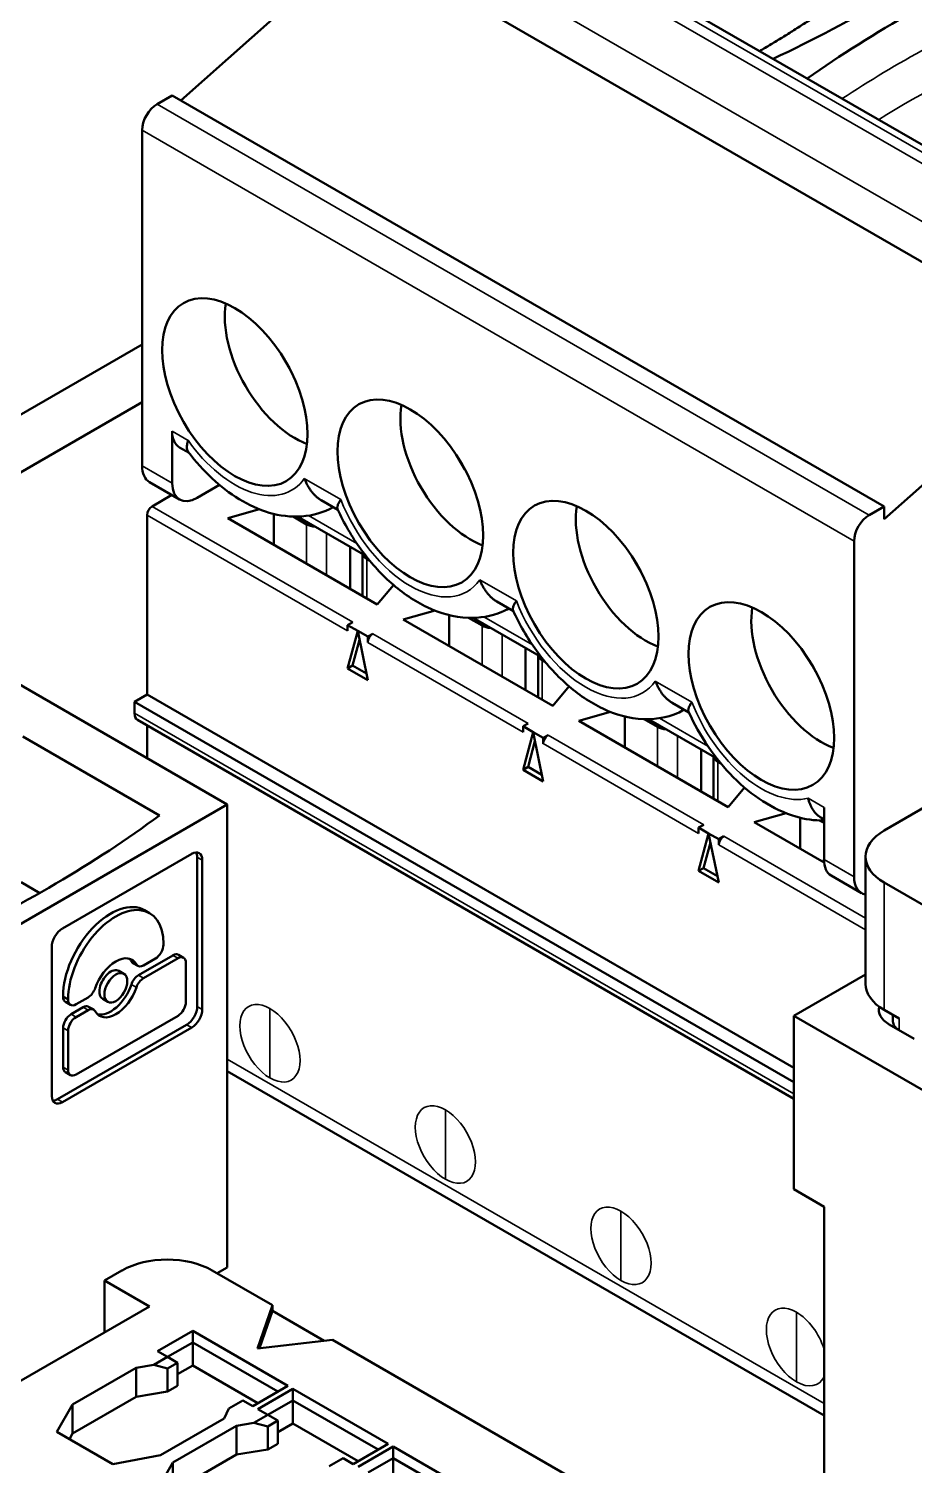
# Model space of a CAD drawing. Header units: millimetres. Extents: x 3118 to 4801, y 919 to 1849.
# Drawn here: x 4046.92 to 4059.41, y 1673.93 to 1694.2 of the extents above; entities that cross this region are included whole.
import ezdxf

# ---------------------------------------------------------------- set-up
doc = ezdxf.new("R2010")
doc.units = ezdxf.units.MM
doc.header["$LTSCALE"] = 1.8
doc.layers.add('외형선(ISO)', color=7, linetype='Continuous', lineweight=50)
doc.layers.add('좁은 외형선(ISO)', color=7, linetype='Continuous', lineweight=35)

msp = doc.modelspace()

# ---------------------------------------------------------------- linework, layer by layer
at = {"layer": '외형선(ISO)'}
for p, q in [((4052.276, 1696.742), (4062.317, 1690.945)), ((4049.066, 1693.187), (4051.631, 1695.462)), ((4061.672, 1689.665), (4051.631, 1695.462)), ((4048.732, 1693.135), (4048.944, 1693.257)), ((4058.985, 1687.46), (4048.944, 1693.257)), ((4048.52, 1688.032), (4048.52, 1692.767)), ((4046.346, 1688.491), (4048.52, 1689.746)), ((4050.506, 1689.57), (4050.598, 1689.411)), ((4058.985, 1687.282), (4061.672, 1689.665)), ((4039.681, 1689.052), (4049.722, 1683.255)), ((4048.52, 1688.93), (4046.469, 1687.746)), ((4048.944, 1687.787), (4048.944, 1688.522)), ((4049.182, 1688.215), (4049.048, 1688.293)), ((4052.98, 1688.142), (4053.073, 1687.982)), ((4048.624, 1687.803), (4049.048, 1687.558)), ((4049.611, 1687.764), (4049.298, 1687.583)), ((4048.939, 1687.621), (4048.661, 1687.46)), ((4051.282, 1687.411), (4051.047, 1687.547)), ((4048.591, 1684.807), (4048.591, 1687.338)), ((4050.177, 1687.419), (4049.729, 1687.293)), ((4049.729, 1687.293), (4051.836, 1686.076)), ((4050.376, 1686.919), (4050.376, 1687.355)), ((4050.839, 1687.207), (4050.649, 1687.317)), ((4050.714, 1687.317), (4051.677, 1686.761)), ((4058.773, 1687.338), (4058.985, 1687.46)), ((4058.985, 1687.46), (4058.985, 1687.282)), ((4051.455, 1686.297), (4051.455, 1686.889)), ((4058.561, 1682.235), (4058.561, 1686.97)), ((4051.629, 1686.788), (4051.629, 1686.196)), ((4051.733, 1686.691), (4051.688, 1686.717)), ((4055.455, 1686.713), (4055.548, 1686.553)), ((4051.836, 1686.076), (4052.067, 1686.35)), ((4053.757, 1685.982), (4053.521, 1686.118)), ((4052.204, 1685.864), (4052.652, 1685.99)), ((4052.851, 1685.49), (4052.851, 1685.926)), ((4053.124, 1685.888), (4053.314, 1685.778)), ((4053.189, 1685.888), (4054.151, 1685.332)), ((4051.419, 1685.786), (4051.49, 1685.827)), ((4051.419, 1685.786), (4051.561, 1685.705)), ((4051.419, 1685.705), (4051.419, 1685.786)), ((4051.561, 1685.705), (4051.419, 1685.174)), ((4051.561, 1685.705), (4051.702, 1685.623)), ((4051.703, 1685.01), (4051.561, 1685.705)), ((4051.702, 1685.623), (4051.773, 1685.664)), ((4052.204, 1685.864), (4054.311, 1684.647)), ((4051.489, 1685.215), (4051.586, 1685.578)), ((4051.702, 1685.623), (4051.702, 1685.541)), ((4053.929, 1684.868), (4053.929, 1685.46)), ((4054.104, 1685.359), (4054.104, 1684.767)), ((4054.208, 1685.262), (4054.163, 1685.288)), ((4057.93, 1685.284), (4058.023, 1685.124)), ((4051.419, 1685.174), (4051.489, 1685.215)), ((4051.419, 1685.174), (4051.703, 1685.01)), ((4051.684, 1685.103), (4051.489, 1685.215)), ((4054.311, 1684.647), (4054.542, 1684.922)), ((4048.414, 1684.705), (4048.591, 1684.807)), ((4057.712, 1679.336), (4048.414, 1684.705)), ((4048.414, 1684.541), (4048.414, 1684.705)), ((4057.712, 1679.54), (4048.591, 1684.807)), ((4056.231, 1684.554), (4055.996, 1684.689)), ((4048.455, 1684.45), (4057.712, 1679.105)), ((4054.679, 1684.435), (4055.127, 1684.561)), ((4055.326, 1684.062), (4055.326, 1684.497)), ((4055.599, 1684.459), (4055.789, 1684.349)), ((4055.664, 1684.459), (4056.626, 1683.903)), ((4048.591, 1683.908), (4048.591, 1684.372)), ((4054.035, 1684.276), (4053.893, 1683.746)), ((4053.894, 1684.358), (4053.965, 1684.398)), ((4053.894, 1684.358), (4054.035, 1684.276)), ((4053.894, 1684.276), (4053.894, 1684.358)), ((4054.178, 1683.581), (4054.035, 1684.276)), ((4054.035, 1684.276), (4054.177, 1684.194)), ((4054.679, 1684.435), (4056.786, 1683.219)), ((4046.839, 1684.214), (4048.767, 1683.101)), ((4053.964, 1683.786), (4054.061, 1684.149)), ((4054.177, 1684.194), (4054.248, 1684.235)), ((4054.177, 1684.194), (4054.177, 1684.113)), ((4056.404, 1683.439), (4056.404, 1684.032)), ((4056.579, 1683.931), (4056.579, 1683.338)), ((4056.683, 1683.833), (4056.638, 1683.859)), ((4053.893, 1683.746), (4053.964, 1683.786)), ((4053.893, 1683.746), (4054.178, 1683.581)), ((4054.159, 1683.674), (4053.964, 1683.786)), ((4056.786, 1683.219), (4057.017, 1683.493)), ((4045.692, 1680.928), (4049.722, 1683.255)), ((4049.722, 1683.255), (4049.722, 1676.723)), ((4059.586, 1683.235), (4058.985, 1682.888)), ((4057.154, 1683.006), (4057.602, 1683.132)), ((4057.801, 1682.633), (4057.801, 1683.068)), ((4058.074, 1683.03), (4058.137, 1682.994)), ((4058.137, 1683.045), (4058.092, 1683.071)), ((4058.137, 1683.214), (4058.137, 1682.48)), ((4056.51, 1682.847), (4056.368, 1682.317)), ((4056.369, 1682.929), (4056.44, 1682.969)), ((4056.369, 1682.847), (4056.369, 1682.929)), ((4056.369, 1682.929), (4056.51, 1682.847)), ((4056.652, 1682.153), (4056.51, 1682.847)), ((4056.51, 1682.847), (4056.652, 1682.765)), ((4058.139, 1682.438), (4057.154, 1683.006)), ((4056.439, 1682.357), (4056.536, 1682.721)), ((4056.652, 1682.765), (4056.722, 1682.806)), ((4056.652, 1682.765), (4056.652, 1682.684)), ((4047.396, 1681.504), (4049.22, 1682.557)), ((4049.298, 1682.512), (4049.298, 1680.406)), ((4049.369, 1682.471), (4049.369, 1680.365)), ((4058.722, 1680.724), (4058.722, 1682.52)), ((4056.368, 1682.317), (4056.439, 1682.357)), ((4056.368, 1682.317), (4056.652, 1682.153)), ((4056.634, 1682.245), (4056.439, 1682.357)), ((4058.24, 1682.251), (4058.665, 1682.006)), ((4047.077, 1682.006), (4046.816, 1682.157)), ((4060.506, 1681.275), (4058.985, 1682.153)), ((4048.555, 1681.763), (4048.625, 1681.723)), ((4047.247, 1679.141), (4047.247, 1681.246)), ((4048.822, 1681.277), (4048.822, 1681.287)), ((4048.391, 1681.018), (4048.462, 1680.977)), ((4048.47, 1680.846), (4048.956, 1681.127)), ((4049.027, 1681.086), (4048.541, 1680.805)), ((4048.541, 1680.985), (4048.71, 1681.083)), ((4049.035, 1681.134), (4049.106, 1681.094)), ((4049.139, 1680.469), (4049.139, 1681.021)), ((4048.193, 1680.908), (4048.264, 1680.867)), ((4057.712, 1680.275), (4058.722, 1680.858)), ((4047.406, 1680.551), (4047.406, 1680.541)), ((4047.439, 1680.469), (4047.51, 1680.428)), ((4047.477, 1680.511), (4047.477, 1680.5)), ((4047.518, 1680.296), (4047.688, 1680.394)), ((4047.589, 1680.436), (4047.759, 1680.534)), ((4047.767, 1680.402), (4047.838, 1680.361)), ((4047.965, 1680.512), (4048.035, 1680.472)), ((4047.759, 1680.353), (4047.589, 1680.256)), ((4047.589, 1679.445), (4049.027, 1680.275)), ((4057.712, 1677.826), (4057.712, 1680.275)), ((4059.887, 1679.02), (4057.712, 1680.275)), ((4058.985, 1680.357), (4059.197, 1680.234)), ((4059.109, 1680.193), (4059.109, 1680.285)), ((4047.326, 1679.096), (4049.149, 1680.148)), ((4049.22, 1680.107), (4047.396, 1679.055)), ((4047.406, 1679.55), (4047.406, 1680.103)), ((4047.477, 1680.062), (4047.477, 1679.509)), ((4059.056, 1680.153), (4059.409, 1679.948)), ((4047.439, 1679.478), (4047.51, 1679.437)), ((4049.722, 1679.494), (4058.137, 1674.635)), ((4057.712, 1677.826), (4058.137, 1677.581)), ((4058.137, 1672.682), (4058.137, 1677.581)), ((4048.237, 1676.682), (4047.99, 1676.54)), ((4049.51, 1676.682), (4050.359, 1676.193)), ((4049.722, 1676.723), (4049.581, 1676.642)), ((4047.99, 1675.805), (4047.99, 1676.54)), ((4047.99, 1676.54), (4048.626, 1676.172)), ((4046.54, 1674.968), (4048.626, 1676.172)), ((4050.359, 1676.193), (4050.146, 1675.58)), ((4050.359, 1676.193), (4050.359, 1676.111)), ((4050.359, 1676.111), (4050.176, 1675.584)), ((4051.089, 1675.689), (4050.359, 1676.111)), ((4049.234, 1675.829), (4048.739, 1675.543)), ((4050.578, 1675.054), (4049.234, 1675.829)), ((4049.234, 1675.829), (4049.234, 1675.666)), ((4048.739, 1675.543), (4048.881, 1675.462)), ((4049.234, 1675.666), (4048.881, 1675.462)), ((4049.234, 1675.666), (4049.234, 1675.339)), ((4050.436, 1674.972), (4049.234, 1675.666)), ((4050.146, 1675.58), (4051.207, 1675.703)), ((4051.207, 1675.703), (4057.712, 1671.947)), ((4048.684, 1675.348), (4048.439, 1675.309)), ((4048.881, 1675.462), (4048.684, 1675.348)), ((4048.684, 1675.348), (4048.881, 1675.298)), ((4048.881, 1675.462), (4049.022, 1675.38)), ((4049.022, 1675.38), (4048.881, 1675.298)), ((4049.022, 1675.38), (4049.022, 1675.054)), ((4049.234, 1675.339), (4049.022, 1675.217)), ((4050.153, 1674.809), (4049.234, 1675.339)), ((4047.541, 1674.79), (4048.439, 1675.309)), ((4048.439, 1675.309), (4048.439, 1674.9)), ((4048.881, 1675.298), (4048.881, 1674.972)), ((4048.881, 1674.972), (4048.439, 1674.9)), ((4049.022, 1675.054), (4048.881, 1674.972)), ((4050.083, 1674.768), (4050.578, 1675.054)), ((4050.648, 1675.013), (4050.153, 1674.727)), ((4051.992, 1674.237), (4050.648, 1675.013)), ((4050.648, 1675.013), (4050.648, 1674.849)), ((4047.318, 1674.404), (4047.541, 1674.79)), ((4047.541, 1674.382), (4048.439, 1674.9)), ((4047.541, 1674.79), (4047.541, 1674.382)), ((4049.676, 1674.594), (4049.745, 1674.736)), ((4049.745, 1674.736), (4049.941, 1674.849)), ((4049.941, 1674.849), (4050.083, 1674.768)), ((4050.153, 1674.727), (4050.295, 1674.645)), ((4050.648, 1674.849), (4050.295, 1674.645)), ((4050.648, 1674.849), (4050.648, 1674.523)), ((4051.851, 1674.155), (4050.648, 1674.849)), ((4049.676, 1674.594), (4048.778, 1674.076)), ((4050.098, 1674.532), (4049.853, 1674.492)), ((4050.295, 1674.645), (4050.098, 1674.532)), ((4050.098, 1674.532), (4050.295, 1674.482)), ((4050.295, 1674.645), (4050.436, 1674.564)), ((4050.436, 1674.564), (4050.295, 1674.482)), ((4050.436, 1674.564), (4050.436, 1674.237)), ((4050.648, 1674.523), (4050.436, 1674.4)), ((4051.568, 1673.992), (4050.648, 1674.523)), ((4048.11, 1673.947), (4047.318, 1674.404)), ((4047.495, 1674.302), (4047.541, 1674.382)), ((4048.955, 1673.974), (4049.853, 1674.492)), ((4049.853, 1674.492), (4049.853, 1674.084)), ((4050.295, 1674.482), (4050.295, 1674.155)), ((4050.295, 1674.155), (4049.853, 1674.084)), ((4050.436, 1674.237), (4050.295, 1674.155)), ((4051.497, 1673.951), (4051.992, 1674.237)), ((4052.063, 1674.196), (4051.568, 1673.91)), ((4053.406, 1673.421), (4052.063, 1674.196)), ((4052.063, 1674.196), (4052.063, 1674.033)), ((4048.778, 1674.076), (4048.11, 1673.947)), ((4048.732, 1673.588), (4048.955, 1673.974)), ((4048.955, 1673.565), (4049.853, 1674.084)), ((4048.955, 1673.974), (4048.955, 1673.565)), ((4051.159, 1673.92), (4051.356, 1674.033)), ((4051.356, 1674.033), (4051.497, 1673.951)), ((4052.063, 1674.033), (4051.709, 1673.829)), ((4052.063, 1674.033), (4052.063, 1673.706)), ((4053.265, 1673.339), (4052.063, 1674.033))]:
    msp.add_line(p, q, dxfattribs=at)
for centre, major_axis, start_param, end_param in [((4044.758, 1702.712), (20, 0), 5.397834, 5.618878), ((4073.382, 1686.186), (-20, 0), 5.376697, 5.59774), ((4048.732, 1692.89), (-0.15, -0.26), 3.926991, 5.497787), ((4050.677, 1689.563), (-0.7, 1.212), 0.613952, 2.52764), ((4053.152, 1688.134), (-0.7, 1.212), 0.613952, 2.52764), ((4049.298, 1688.726), (-0.25, -0.433), 5.497787, 6.283185), ((4048.874, 1688.236), (-0.25, -0.433), 5.497787, 6.283185), ((4049.298, 1687.991), (-0.25, -0.433), 5.497787, 7.068583), ((4048.661, 1687.379), (-0.05, -0.0866), 3.926991, 5.497787), ((4055.626, 1686.705), (-0.7, 1.212), 0.613952, 2.52764), ((4058.773, 1687.093), (-0.15, -0.26), 3.926991, 5.497787), ((4050.981, 1687.289), (0.2, 0), 3.926991, 4.616874), ((4051.829, 1686.799), (-0.2, 0), 0.095515, 0.785398), ((4058.101, 1685.276), (-0.7, 1.212), 0.613952, 2.52764), ((4051.773, 1685.582), (-0.05, -0.0866), 3.926991, 5.497787), ((4053.456, 1685.86), (0.2, 0), 3.926991, 4.616874), ((4054.304, 1685.37), (-0.2, 0), 0.095515, 0.785398), ((4048.555, 1684.623), (-0.1, -0.173), 5.497787, 6.283185), ((4055.931, 1684.431), (0.2, 0), 3.926991, 4.616874), ((4054.248, 1684.153), (-0.05, -0.0866), 3.926991, 5.497787), ((4056.779, 1683.941), (-0.2, 0), 0.095515, 0.785398), ((4033.02, 1690.22), (20, 0), 5.396921, 5.618878), ((4059.622, 1682.52), (-0.9, 0), 5.497787, 7.068583), ((4056.722, 1682.725), (-0.05, -0.0866), 3.926991, 5.497787), ((4049.22, 1682.385), (0.105, 0.183), 5.497787, 7.068583), ((4049.149, 1682.426), (0.105, 0.183), 5.497787, 5.941106), ((4058.49, 1682.684), (-0.25, -0.433), 5.497787, 6.283185), ((4058.915, 1682.439), (-0.25, -0.433), 5.497787, 6.491497), ((4048.079, 1680.94), (0.476, 0.824), 0, 2.356194), ((4048.15, 1680.899), (0.476, 0.824), 5.497787, 8.63938), ((4047.396, 1681.332), (-0.105, -0.183), 3.926991, 5.497787), ((4048.71, 1681.212), (0.079, 0.137), 3.926991, 5.497787), ((4048.15, 1680.669), (0.228, 0.396), 5.949564, 8.187603), ((4048.079, 1680.71), (0.228, 0.396), 5.949564, 6.127739), ((4048.47, 1681.155), (-0.079, -0.137), 5.949564, 6.283185), ((4048.956, 1680.998), (0.079, 0.137), 0, 0.785398), ((4049.027, 1680.957), (0.079, 0.137), 5.497787, 7.068583), ((4048.079, 1680.71), (0.114, 0.198), 0, 3.141593), ((4048.47, 1680.717), (-0.079, -0.137), 3.926991, 5.04601), ((4048.541, 1681.114), (-0.079, -0.137), 5.949564, 7.068583), ((4048.541, 1680.676), (-0.079, -0.137), 3.926991, 5.04601), ((4047.759, 1680.663), (0.079, 0.137), 3.926991, 5.04601), ((4048.15, 1680.669), (-0.228, -0.396), 5.949564, 8.187603), ((4048.079, 1680.71), (-0.228, -0.396), 0.155447, 1.904417), ((4059.622, 1680.724), (-0.9, 0), 0, 0.785398), ((4047.518, 1680.606), (-0.079, -0.137), 5.497787, 6.283185), ((4047.589, 1680.565), (-0.079, -0.137), 5.497787, 7.068583), ((4047.688, 1680.265), (0.079, 0.137), 0, 0.785398), ((4049.027, 1680.404), (0.079, 0.137), 3.926991, 5.497787), ((4049.149, 1680.32), (0.105, 0.183), 3.926991, 5.497787), ((4059.409, 1680.357), (-0.5, 0), 6.126157, 7.068583), ((4047.518, 1680.167), (-0.079, -0.137), 3.926991, 5.497787), ((4047.589, 1680.126), (-0.079, -0.137), 3.926991, 5.497787), ((4047.759, 1680.224), (0.079, 0.137), 5.949564, 7.068583), ((4049.22, 1680.279), (0.105, 0.183), 3.926991, 5.497787), ((4059.409, 1680.193), (-0.3, 0), 0, 0.785398), ((4047.518, 1679.615), (-0.079, -0.137), 5.497787, 6.283185), ((4047.589, 1679.574), (-0.079, -0.137), 5.497787, 7.068583), ((4047.396, 1679.227), (-0.105, -0.183), 5.497787, 7.068583), ((4047.326, 1679.268), (-0.105, -0.183), 0.342079, 0.785398), ((4048.874, 1676.315), (-0.9, 0), 3.926991, 5.497787)]:
    msp.add_ellipse(centre, major_axis=major_axis, ratio=0.57735, start_param=start_param, end_param=end_param, dxfattribs=at)
for centre, major_axis in [((4049.828, 1689.073), (-0.725, 1.256)), ((4052.303, 1687.644), (-0.725, 1.256)), ((4054.778, 1686.215), (-0.725, 1.256)), ((4057.253, 1684.786), (-0.725, 1.256)), ((4048.15, 1680.669), (-0.114, -0.198))]:
    msp.add_ellipse(centre, major_axis=major_axis, ratio=0.57735, dxfattribs=at)
msp.add_rational_spline([(4058.58, 1694.775), (4057.902, 1694.273), (4057.228, 1693.884)], [1.02770253116, 1.03021040397, 1.03021599738], degree=2, dxfattribs=at)
for points, knots in [([(4049.169, 1688.392), (4049.165, 1688.381), (4049.162, 1688.371), (4049.16, 1688.36), (4049.157, 1688.35), (4049.155, 1688.34), (4049.154, 1688.33), (4049.153, 1688.321), (4049.152, 1688.312), (4049.152, 1688.303), (4049.152, 1688.294), (4049.152, 1688.286), (4049.153, 1688.278), (4049.154, 1688.27), (4049.156, 1688.263), (4049.158, 1688.256), (4049.16, 1688.249), (4049.163, 1688.242), (4049.167, 1688.237), (4049.168, 1688.234), (4049.17, 1688.231), (4049.172, 1688.228)], [0, 0, 0, 0, 0.0500439, 0.0500439, 0.0500439, 0.1003298, 0.1003298, 0.1003298, 0.1506336, 0.1506336, 0.1506336, 0.2007383, 0.2007383, 0.2007383, 0.2507413, 0.2507413, 0.2507413, 0.3010207, 0.3010207, 0.3010207, 0.3259682, 0.3259682, 0.3259682, 0.3259682]), ([(4049.172, 1688.228), (4049.275, 1688.093), (4049.387, 1687.968), (4049.627, 1687.744), (4049.755, 1687.645), (4050.024, 1687.48), (4050.166, 1687.415), (4050.462, 1687.328), (4050.618, 1687.308), (4050.926, 1687.331), (4051.079, 1687.373), (4051.215, 1687.449), (4051.215, 1687.449), (4051.216, 1687.449)], [2.570912, 2.570912, 2.570912, 2.570912, 2.842128, 2.842128, 3.113344, 3.113344, 3.384559, 3.384559, 3.655775, 3.655775, 3.915873, 3.915873, 3.916819, 3.916819, 3.916819, 3.916819]), ([(4051.047, 1687.547), (4051.042, 1687.55), (4051.038, 1687.552), (4051.034, 1687.555), (4051.021, 1687.563), (4051.009, 1687.571), (4050.998, 1687.58), (4050.986, 1687.59), (4050.975, 1687.599), (4050.964, 1687.61), (4050.953, 1687.621), (4050.942, 1687.632), (4050.932, 1687.643), (4050.922, 1687.655), (4050.912, 1687.667), (4050.902, 1687.68), (4050.893, 1687.693), (4050.884, 1687.706), (4050.875, 1687.72), (4050.866, 1687.734), (4050.858, 1687.748), (4050.85, 1687.762), (4050.842, 1687.777), (4050.835, 1687.792), (4050.828, 1687.807), (4050.821, 1687.822), (4050.814, 1687.838), (4050.808, 1687.854)], [0.5832526, 0.5832526, 0.5832526, 0.5832526, 0.6016391, 0.6016391, 0.6016391, 0.6542184, 0.6542184, 0.6542184, 0.7068174, 0.7068174, 0.7068174, 0.759171, 0.759171, 0.759171, 0.8114111, 0.8114111, 0.8114111, 0.8636676, 0.8636676, 0.8636676, 0.9158958, 0.9158958, 0.9158958, 0.9682186, 0.9682186, 0.9682186, 1.0204727, 1.0204727, 1.0204727, 1.0204727]), ([(4051.277, 1687.422), (4051.276, 1687.424), (4051.275, 1687.428), (4051.274, 1687.431), (4051.273, 1687.436), (4051.273, 1687.441), (4051.273, 1687.446), (4051.274, 1687.452), (4051.275, 1687.458), (4051.276, 1687.464), (4051.278, 1687.471), (4051.28, 1687.477), (4051.283, 1687.485), (4051.285, 1687.492), (4051.289, 1687.499), (4051.293, 1687.507), (4051.297, 1687.515), (4051.301, 1687.523), (4051.306, 1687.531), (4051.311, 1687.539), (4051.317, 1687.548), (4051.323, 1687.556)], [0.6696626, 0.6696626, 0.6696626, 0.6696626, 0.7057633, 0.7057633, 0.7057633, 0.7581259, 0.7581259, 0.7581259, 0.8103638, 0.8103638, 0.8103638, 0.8626229, 0.8626229, 0.8626229, 0.9148484, 0.9148484, 0.9148484, 0.9671682, 0.9671682, 0.9671682, 1.0194216, 1.0194216, 1.0194216, 1.0194216]), ([(4051.277, 1687.422), (4051.367, 1687.223), (4051.478, 1687.031), (4051.734, 1686.678), (4051.878, 1686.517), (4052.193, 1686.239), (4052.362, 1686.123), (4052.723, 1685.951), (4052.916, 1685.896), (4053.277, 1685.882), (4053.442, 1685.909), (4053.627, 1685.987), (4053.659, 1686.003), (4053.691, 1686.02)], [2.185909, 2.185909, 2.185909, 2.185909, 2.534125, 2.534125, 2.882342, 2.882342, 3.230558, 3.230558, 3.578774, 3.578774, 3.856739, 3.856739, 3.916819, 3.916819, 3.916819, 3.916819]), ([(4053.521, 1686.118), (4053.517, 1686.121), (4053.513, 1686.123), (4053.509, 1686.126), (4053.496, 1686.134), (4053.484, 1686.142), (4053.473, 1686.151), (4053.461, 1686.161), (4053.45, 1686.171), (4053.439, 1686.181), (4053.428, 1686.192), (4053.417, 1686.203), (4053.407, 1686.215), (4053.396, 1686.226), (4053.387, 1686.238), (4053.377, 1686.251), (4053.368, 1686.264), (4053.359, 1686.277), (4053.35, 1686.291), (4053.341, 1686.305), (4053.333, 1686.319), (4053.325, 1686.333), (4053.317, 1686.348), (4053.31, 1686.363), (4053.303, 1686.378), (4053.296, 1686.394), (4053.289, 1686.409), (4053.283, 1686.425)], [0.5832526, 0.5832526, 0.5832526, 0.5832526, 0.6016391, 0.6016391, 0.6016391, 0.6542184, 0.6542184, 0.6542184, 0.7068174, 0.7068174, 0.7068174, 0.759171, 0.759171, 0.759171, 0.8114111, 0.8114111, 0.8114111, 0.8636676, 0.8636676, 0.8636676, 0.9158958, 0.9158958, 0.9158958, 0.9682186, 0.9682186, 0.9682186, 1.0204727, 1.0204727, 1.0204727, 1.0204727]), ([(4053.752, 1685.993), (4053.751, 1685.996), (4053.75, 1685.999), (4053.749, 1686.002), (4053.748, 1686.007), (4053.748, 1686.012), (4053.748, 1686.017), (4053.748, 1686.023), (4053.749, 1686.029), (4053.751, 1686.035), (4053.753, 1686.042), (4053.755, 1686.049), (4053.758, 1686.056), (4053.76, 1686.063), (4053.764, 1686.07), (4053.768, 1686.078), (4053.772, 1686.086), (4053.776, 1686.094), (4053.781, 1686.102), (4053.786, 1686.11), (4053.792, 1686.119), (4053.798, 1686.128)], [0.6696626, 0.6696626, 0.6696626, 0.6696626, 0.7057633, 0.7057633, 0.7057633, 0.7581259, 0.7581259, 0.7581259, 0.8103638, 0.8103638, 0.8103638, 0.8626229, 0.8626229, 0.8626229, 0.9148484, 0.9148484, 0.9148484, 0.9671682, 0.9671682, 0.9671682, 1.0194216, 1.0194216, 1.0194216, 1.0194216]), ([(4053.752, 1685.993), (4053.842, 1685.794), (4053.953, 1685.602), (4054.209, 1685.249), (4054.353, 1685.088), (4054.668, 1684.81), (4054.837, 1684.694), (4055.198, 1684.522), (4055.391, 1684.467), (4055.752, 1684.453), (4055.917, 1684.48), (4056.102, 1684.558), (4056.134, 1684.574), (4056.166, 1684.592)], [2.185909, 2.185909, 2.185909, 2.185909, 2.534125, 2.534125, 2.882342, 2.882342, 3.230558, 3.230558, 3.578774, 3.578774, 3.856739, 3.856739, 3.916819, 3.916819, 3.916819, 3.916819]), ([(4055.996, 1684.689), (4055.992, 1684.692), (4055.988, 1684.694), (4055.983, 1684.697), (4055.971, 1684.705), (4055.959, 1684.713), (4055.947, 1684.723), (4055.936, 1684.732), (4055.924, 1684.742), (4055.913, 1684.752), (4055.902, 1684.763), (4055.892, 1684.774), (4055.882, 1684.786), (4055.871, 1684.797), (4055.861, 1684.81), (4055.852, 1684.822), (4055.843, 1684.835), (4055.833, 1684.848), (4055.825, 1684.862), (4055.816, 1684.876), (4055.808, 1684.89), (4055.8, 1684.905), (4055.792, 1684.919), (4055.785, 1684.934), (4055.778, 1684.949), (4055.77, 1684.965), (4055.764, 1684.98), (4055.758, 1684.996)], [0.5832526, 0.5832526, 0.5832526, 0.5832526, 0.6016391, 0.6016391, 0.6016391, 0.6542184, 0.6542184, 0.6542184, 0.7068174, 0.7068174, 0.7068174, 0.759171, 0.759171, 0.759171, 0.8114111, 0.8114111, 0.8114111, 0.8636676, 0.8636676, 0.8636676, 0.9158958, 0.9158958, 0.9158958, 0.9682186, 0.9682186, 0.9682186, 1.0204727, 1.0204727, 1.0204727, 1.0204727]), ([(4056.227, 1684.564), (4056.226, 1684.567), (4056.225, 1684.57), (4056.224, 1684.573), (4056.223, 1684.578), (4056.223, 1684.583), (4056.223, 1684.589), (4056.223, 1684.594), (4056.224, 1684.6), (4056.226, 1684.607), (4056.227, 1684.613), (4056.23, 1684.62), (4056.232, 1684.627), (4056.235, 1684.634), (4056.239, 1684.641), (4056.243, 1684.649), (4056.247, 1684.657), (4056.251, 1684.665), (4056.256, 1684.673), (4056.261, 1684.681), (4056.267, 1684.69), (4056.273, 1684.699)], [0.6696626, 0.6696626, 0.6696626, 0.6696626, 0.7057633, 0.7057633, 0.7057633, 0.7581259, 0.7581259, 0.7581259, 0.8103638, 0.8103638, 0.8103638, 0.8626229, 0.8626229, 0.8626229, 0.9148484, 0.9148484, 0.9148484, 0.9671682, 0.9671682, 0.9671682, 1.0194216, 1.0194216, 1.0194216, 1.0194216]), ([(4056.227, 1684.564), (4056.304, 1684.393), (4056.397, 1684.227), (4056.61, 1683.916), (4056.729, 1683.77), (4056.987, 1683.511), (4057.126, 1683.396), (4057.421, 1683.207), (4057.577, 1683.132), (4057.869, 1683.047), (4058.002, 1683.027), (4058.137, 1683.03)], [2.185909, 2.185909, 2.185909, 2.185909, 2.485965, 2.485965, 2.786021, 2.786021, 3.086077, 3.086077, 3.386133, 3.386133, 3.619284, 3.619284, 3.619284, 3.619284]), ([(4057.912, 1683.344), (4057.916, 1683.329), (4057.92, 1683.314), (4057.925, 1683.3), (4057.929, 1683.285), (4057.934, 1683.271), (4057.94, 1683.258), (4057.946, 1683.244), (4057.952, 1683.231), (4057.958, 1683.218), (4057.965, 1683.206), (4057.972, 1683.194), (4057.979, 1683.182), (4057.987, 1683.171), (4057.995, 1683.16), (4058.003, 1683.149), (4058.011, 1683.139), (4058.02, 1683.129), (4058.029, 1683.12), (4058.038, 1683.111), (4058.048, 1683.102), (4058.058, 1683.094), (4058.068, 1683.087), (4058.078, 1683.08), (4058.088, 1683.073), (4058.089, 1683.073), (4058.091, 1683.072), (4058.092, 1683.071)], [0, 0, 0, 0, 0.0500446, 0.0500446, 0.0500446, 0.1003141, 0.1003141, 0.1003141, 0.1505854, 0.1505854, 0.1505854, 0.2006444, 0.2006444, 0.2006444, 0.2506976, 0.2506976, 0.2506976, 0.3010085, 0.3010085, 0.3010085, 0.3513319, 0.3513319, 0.3513319, 0.4014341, 0.4014341, 0.4014341, 0.4073862, 0.4073862, 0.4073862, 0.4073862])]:
    msp.add_open_spline(points, degree=3, knots=knots, dxfattribs=at)
at = {"layer": '좁은 외형선(ISO)'}
for p, q in [((4051.985, 1696.646), (4062.026, 1690.849)), ((4052.126, 1696.727), (4062.167, 1690.93)), ((4061.672, 1690.236), (4051.631, 1696.033)), ((4058.773, 1687.338), (4048.732, 1693.135)), ((4058.561, 1686.97), (4048.52, 1692.767)), ((4049.169, 1688.392), (4048.944, 1688.522)), ((4048.944, 1687.787), (4048.52, 1688.032)), ((4051.323, 1687.556), (4050.808, 1687.854)), ((4051.419, 1685.705), (4048.591, 1687.338)), ((4048.661, 1687.46), (4051.49, 1685.827)), ((4050.867, 1687.33), (4051.549, 1686.936)), ((4050.839, 1686.652), (4050.839, 1687.207)), ((4051.122, 1686.489), (4051.122, 1687.081)), ((4051.688, 1686.717), (4051.688, 1686.162)), ((4053.798, 1686.128), (4053.283, 1686.425)), ((4053.342, 1685.901), (4054.024, 1685.507)), ((4051.773, 1685.664), (4053.965, 1684.398)), ((4053.314, 1685.223), (4053.314, 1685.778)), ((4053.894, 1684.276), (4051.702, 1685.541)), ((4053.597, 1685.06), (4053.597, 1685.652)), ((4054.163, 1685.288), (4054.163, 1684.733)), ((4056.273, 1684.699), (4055.758, 1684.996)), ((4057.712, 1679.173), (4048.414, 1684.541)), ((4055.816, 1684.472), (4056.499, 1684.079)), ((4055.789, 1683.794), (4055.789, 1684.349)), ((4056.369, 1682.847), (4054.177, 1684.113)), ((4054.248, 1684.235), (4056.44, 1682.969)), ((4056.072, 1683.631), (4056.072, 1684.223)), ((4056.638, 1683.859), (4056.638, 1683.304)), ((4058.137, 1683.214), (4057.912, 1683.344)), ((4058.722, 1681.489), (4056.652, 1682.684)), ((4056.722, 1682.806), (4058.722, 1681.652)), ((4049.369, 1682.471), (4049.298, 1682.512)), ((4058.561, 1682.235), (4058.137, 1682.48)), ((4058.985, 1680.357), (4058.985, 1682.153)), ((4048.44, 1681), (4048.37, 1681.041)), ((4048.956, 1681.127), (4049.027, 1681.086)), ((4048.47, 1680.846), (4048.541, 1680.805)), ((4048.44, 1680.674), (4048.37, 1680.715)), ((4047.477, 1680.511), (4047.406, 1680.551)), ((4047.477, 1680.5), (4047.406, 1680.541)), ((4047.688, 1680.394), (4047.759, 1680.353)), ((4049.369, 1680.365), (4049.298, 1680.406)), ((4047.518, 1680.296), (4047.589, 1680.256)), ((4050.323, 1679.397), (4050.323, 1680.377)), ((4059.197, 1680.071), (4059.197, 1680.234)), ((4047.477, 1680.062), (4047.406, 1680.103)), ((4049.149, 1680.148), (4049.22, 1680.107)), ((4049.722, 1679.663), (4058.137, 1674.805)), ((4047.477, 1679.509), (4047.406, 1679.55)), ((4047.326, 1679.096), (4047.396, 1679.055)), ((4052.798, 1677.968), (4052.798, 1678.948)), ((4055.273, 1676.54), (4055.273, 1677.519)), ((4057.748, 1676.09), (4057.748, 1675.111))]:
    msp.add_line(p, q, dxfattribs=at)
for centre, major_axis, start_param, end_param in [((4073.382, 1685.569), (-20, 0), 5.386899, 5.559793), ((4073.382, 1685.101), (-19.819, 0), 5.393683, 5.531385), ((4049.828, 1689.073), (0.8, -1.386), 4.875419, 6.544985), ((4052.303, 1687.644), (0.8, -1.386), 4.45059, 6.544985), ((4054.778, 1686.215), (0.8, -1.386), 4.45059, 6.544985), ((4057.253, 1684.786), (0.8, -1.386), 4.45059, 6.120156), ((4050.323, 1679.887), (-0.3, 0.52), 5.497787, 8.63938), ((4050.323, 1679.887), (0.3, -0.52), 5.497787, 8.63938), ((4052.798, 1678.458), (-0.3, 0.52), 5.497787, 8.63938), ((4052.798, 1678.458), (0.3, -0.52), 5.497787, 8.63938), ((4055.273, 1677.029), (-0.3, 0.52), 5.497787, 8.63938), ((4055.273, 1677.029), (0.3, -0.52), 5.497787, 8.63938), ((4057.748, 1675.601), (-0.3, 0.52), 5.497787, 8.63938), ((4057.748, 1675.601), (0.3, -0.52), 1.196536, 2.356194), ((4057.748, 1675.601), (0.3, -0.52), 5.497787, 6.657446)]:
    msp.add_ellipse(centre, major_axis=major_axis, ratio=0.57735, start_param=start_param, end_param=end_param, dxfattribs=at)

doc.saveas('drawing.dxf')
